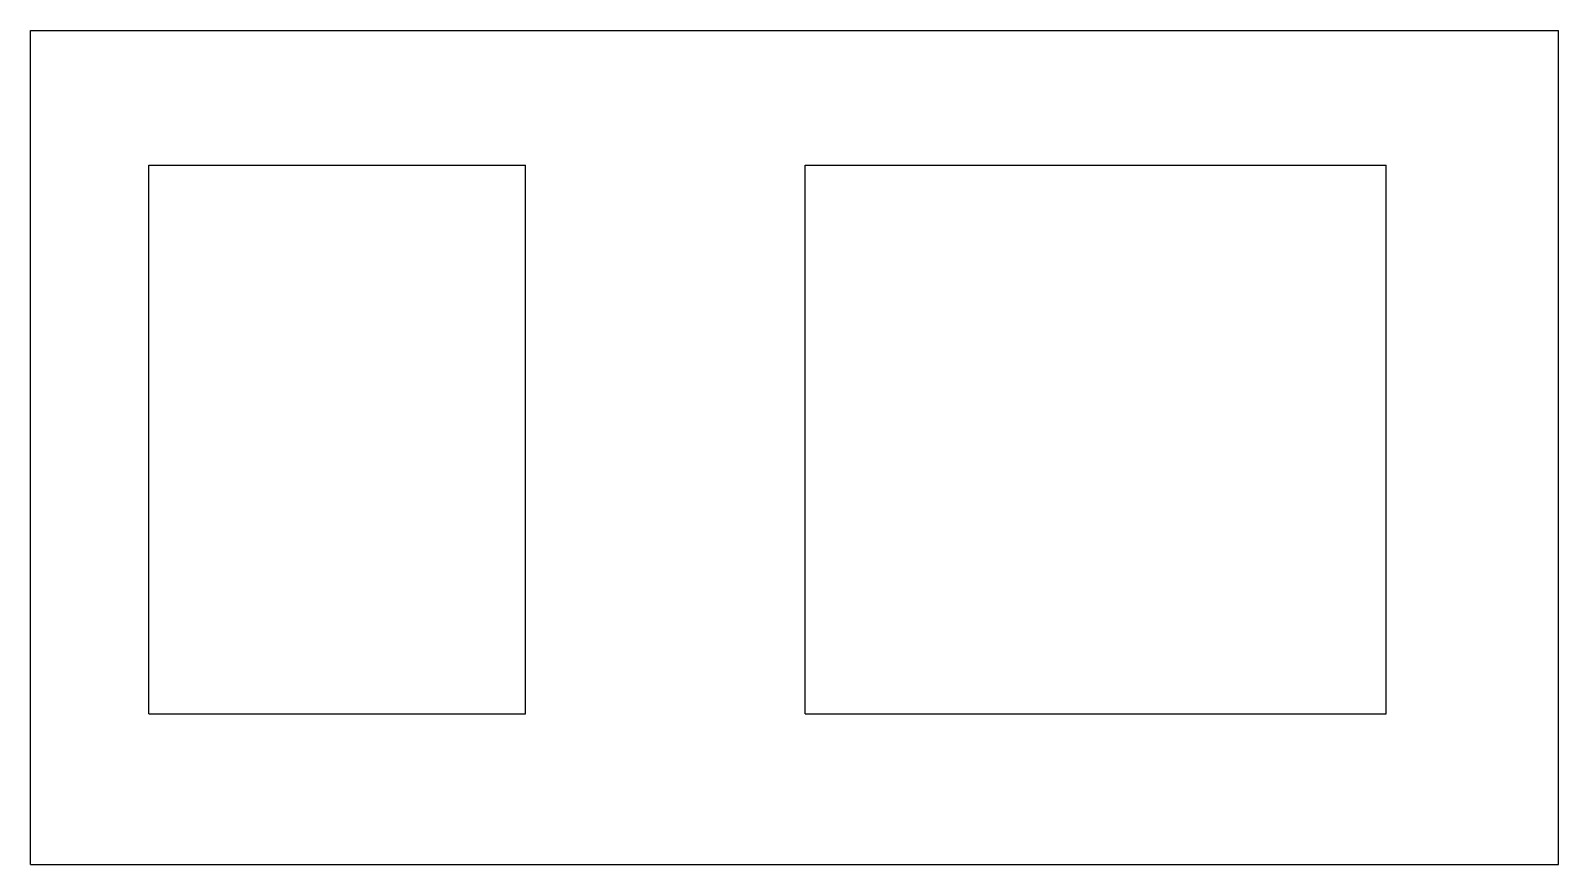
# Model space of a CAD drawing. Header units: millimetres. Extents: x -284 to 0, y 0 to 155.
import ezdxf

# ---------------------------------------------------------------- set-up
doc = ezdxf.new("R2010")
doc.units = ezdxf.units.MM
doc.layers.add('DXF_tmp', color=7, linetype='CONTINUOUS')

msp = doc.modelspace()

# ---------------------------------------------------------------- linework, layer by layer
at = {"layer": 'DXF_tmp'}
for p, q in [((-284, 0), (-284, 155)), ((-284, 155), (0, 155)), ((0, 0), (0, 155)), ((-262, 28), (-262, 130)), ((-262, 130), (-192, 130)), ((-192, 28), (-192, 130)), ((-140, 28), (-140, 130)), ((-140, 130), (-32, 130)), ((-32, 28), (-32, 130)), ((-262, 28), (-192, 28)), ((-140, 28), (-32, 28)), ((-284, 0), (0, 0))]:
    msp.add_line(p, q, dxfattribs=at)

doc.saveas('drawing.dxf')
